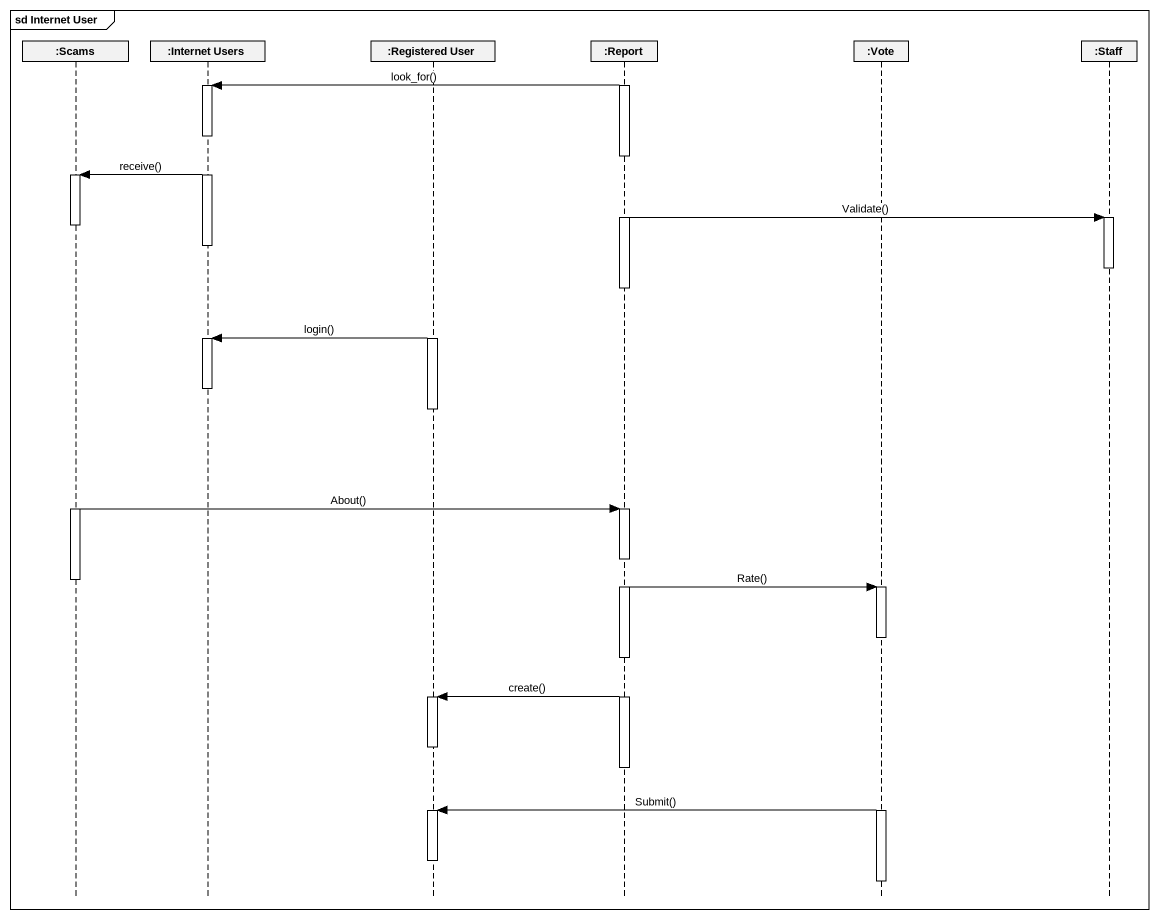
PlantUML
@startuml
mainframe sd Internet User
hide footbox
participant ":Scams" as Scams
participant ":Internet Users" as Internet_Users
participant ":Registered User" as Registered_User
participant ":Report" as Report
participant ":Vote" as Vote
participant ":Staff" as Staff

activate Report
Report -> Internet_Users : look_for()
activate Internet_Users
deactivate Report
Internet_Users -> Scams : receive()
activate Scams
activate Report
Report -> Staff : Validate()
activate Staff
deactivate Scams
deactivate Internet_Users
deactivate Staff
deactivate Report
activate Registered_User
Registered_User -> Internet_Users : login()
activate Internet_Users
deactivate Internet_Users
deactivate Registered_User
activate Scams
Scams -> Report : About()
activate Report
deactivate Scams
Report -> Vote : Rate()
activate Vote
deactivate Vote
Report -> Registered_User : create()
activate Registered_User
deactivate Registered_User
deactivate Report
activate Vote
Vote -> Registered_User : Submit()
activate Registered_User
deactivate Registered_User
deactivate Vote
@enduml
